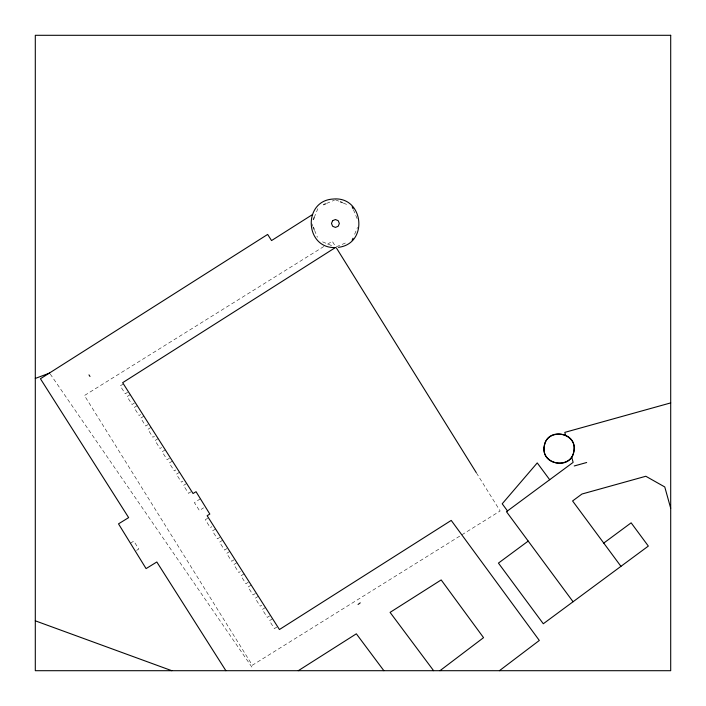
<?xml version="1.0" encoding="UTF-8"?>
<svg xmlns="http://www.w3.org/2000/svg" width="706" height="706" viewBox="0 0 706 706"><rect width="100%" height="100%" fill="white"/><g stroke="black" fill="none" stroke-linecap="round" stroke-linejoin="round"><path stroke-width="0.53" stroke-dasharray="3.53 2.65" d="M314.17 217.554L317.841 208.685M354.624 234.313L357.483 227.411M123.409 383.887L120.249 385.891L125.262 393.78L128.413 391.777M130.213 394.61L127.062 396.613L132.075 404.503L135.225 402.499M137.211 405.615L134.052 407.618L139.064 415.507L140.644 414.501M143.9 416.143L140.741 418.146L145.754 426.036L148.904 424.032M151.022 427.368L147.872 429.372L152.875 437.252L154.455 436.255M158.153 438.585L154.993 440.588L160.006 448.478L161.577 447.472M165.275 449.801L162.115 451.805L167.128 459.694L170.287 457.691M172.396 461.018L169.246 463.021L174.258 470.911L175.829 469.905M179.527 472.235L176.368 474.238L181.38 482.127L182.96 481.121M186.649 483.451L183.498 485.454L188.502 493.344L191.661 491.341M130.442 543.223L133.787 541.105L138.791 548.994L135.349 551.183M200.407 498.789L194.388 502.61L199.401 510.5L203.619 507.817M207.652 518.257L205.287 519.757L210.291 527.647L211.871 526.65M215.568 528.97L212.409 530.983L217.422 538.863L220.572 536.86M222.69 540.196L219.54 542.199L224.543 550.08L227.703 548.077M229.812 551.412L226.661 553.416L231.674 561.305L234.824 559.293M236.942 562.629L233.783 564.632L238.796 572.522L240.375 571.516M244.064 573.846L240.914 575.849L245.917 583.738L249.077 581.735M251.195 585.062L248.035 587.065L253.048 594.955L256.199 592.952M258.317 596.279L255.166 598.282L260.17 606.172L261.75 605.174M265.447 607.495L262.288 609.499L267.3 617.388L270.451 615.385M272.569 618.721L269.41 620.724L274.422 628.605L277.582 626.601M323.842 246.509L84.438 395.528L252.324 665.246L460.868 535.43M327.584 244.179L332.261 241.267L335.173 245.953M461.803 534.848L500.148 510.985L476.241 472.588M326.543 203.443L334.432 200.177M336.4 246.756L347.246 242.264M335.421 199.772L339.357 201.404M343.301 203.037L348.226 205.075M322.607 241.858L333.444 246.35M50.214 373.986L253.119 668.882M353.397 209.673L357.483 219.522M311.717 223.467L312.943 226.423M314.576 230.368L317.435 237.269"/><path stroke-width="1.06" d="M313.349 219.522L314.17 217.554M352.17 240.225L352.991 238.249M439.953 670.7L483.548 637.659L441.179 579.926L390.083 612.384L433.616 670.7M499.416 670.7L539.322 640.457L451.222 520.41L279.435 629.531L207.14 515.715L209.823 514.065L196.039 491.694L193.047 493.529L122.65 382.687L335.403 247.55C304.595 248.768 302.539 200.433 333.338 199.03C363.793 196.136 368.806 243.817 338.412 247.321M358.066 604.468L360.236 602.845M528.203 541.087L498.436 563.097L543.302 623.76L648.337 546.082L631.138 522.828L603.745 543.09M312.299 214.686L271.554 240.57L267.653 234.427L40.436 378.751L128.642 517.613L118.511 523.861L146.08 568.604L156.82 561.985L225.876 670.7M298.276 670.7L356.345 633.812L383.879 670.7M323.586 204.669L325.563 203.857M35.3 378.442L49.588 373.077M670.7 402.905L564.8 432.372L565.577 435.161M574.225 465.969L586.66 462.509M35.3 620.821L171.805 670.7M340.345 201.81L342.313 202.631M620.945 566.336L572.584 500.96L581.956 494.023L645.822 476.259L664.77 486.955L670.7 508.267M549.683 479.727L537.248 462.915L502.213 503.793L507.49 510.932M573.069 601.75L506.467 511.691L573.148 462.368L571.604 456.808M88.982 374.886L89.989 376.466M336.338 247.824L476.241 472.588M352.17 206.708L352.991 208.685M313.349 227.411L314.17 229.379M544.158 447.975C542.393 467.204 574.11 468.581 574.031 449.281C575.787 430.051 544.079 428.666 544.158 447.975M544.6 444.745C538.784 463.189 569.398 471.396 573.59 452.511C579.405 434.066 548.783 425.859 544.6 444.745M332.632 220.678L331.476 223.467L332.632 226.255L335.421 227.411L338.2 226.255L339.357 223.467L338.2 220.678L335.421 219.522L332.632 220.678M670.7 35.3L35.3 35.3L35.3 670.7L670.7 670.7L670.7 35.3"/></g></svg>
